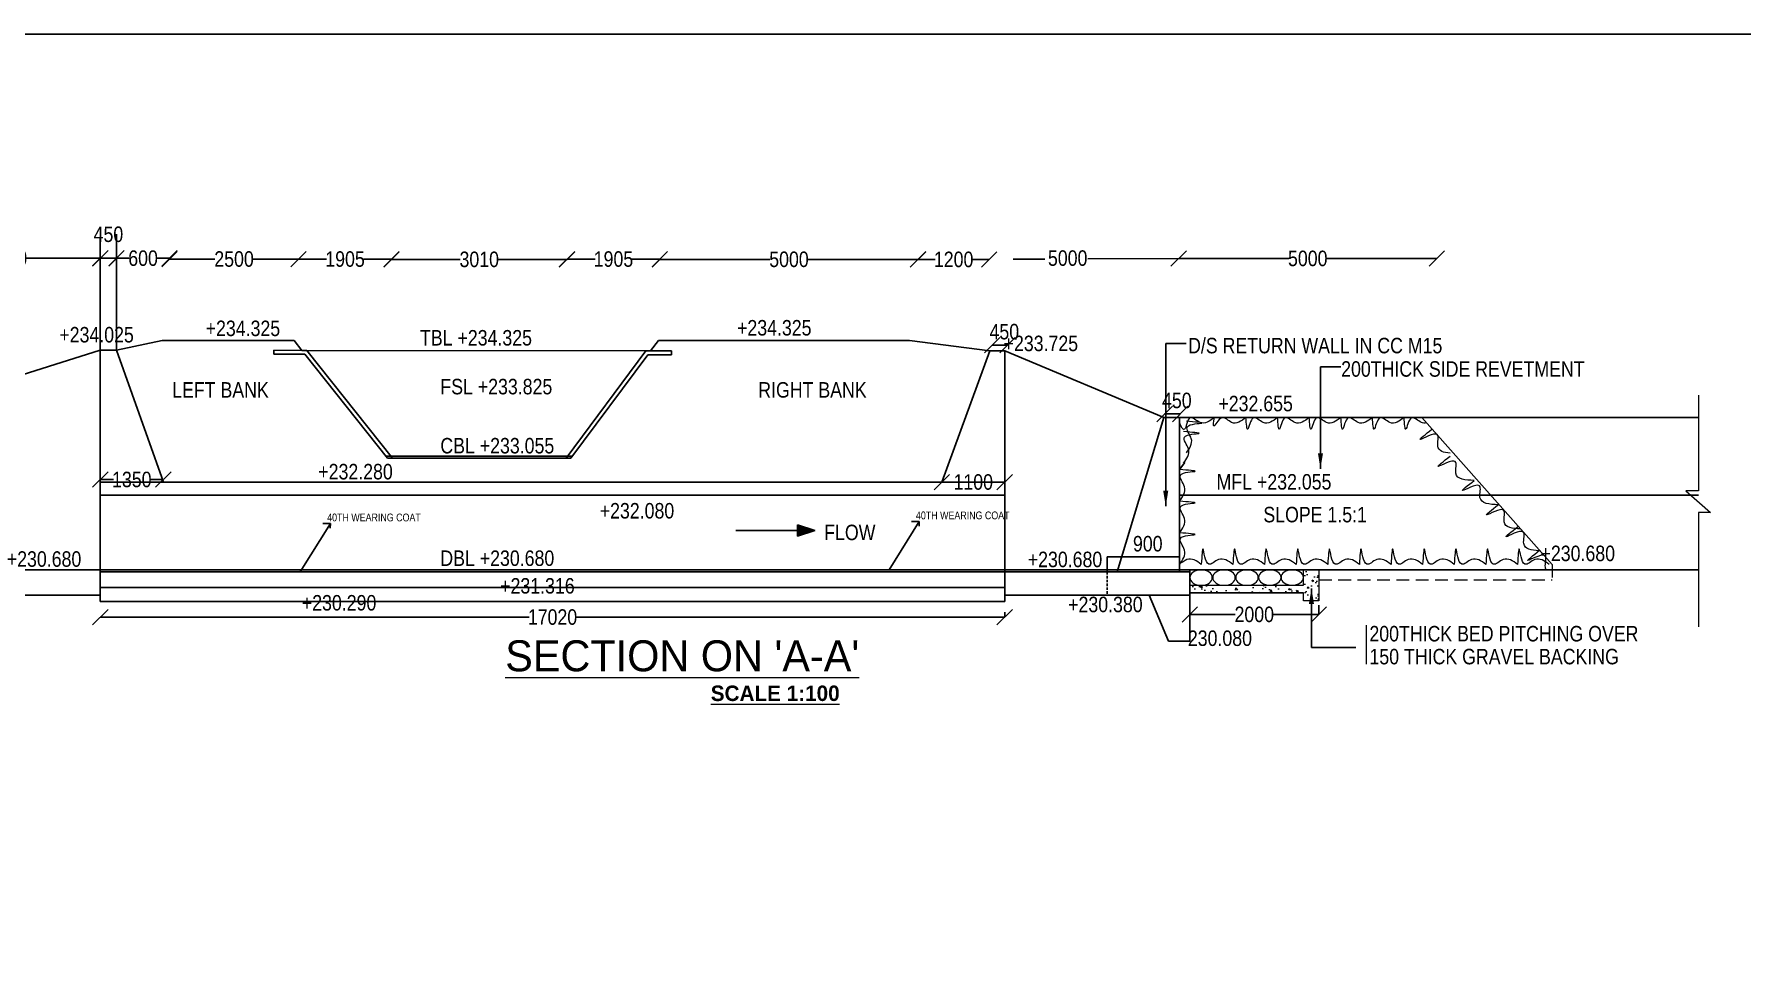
# Model space of a CAD drawing. Header units: inches. Extents: x -679659 to 80579, y 467767 to 1078123.
# Drawn here: x -227285 to -194202, y 507223 to 524941 of the extents above; entities that cross this region are included whole.
import ezdxf
from ezdxf.enums import TextEntityAlignment as Align

# ---------------------------------------------------------------- set-up
doc = ezdxf.new("R2010")
doc.units = ezdxf.units.IN
doc.header["$LTSCALE"] = 1000
doc.header["$MEASUREMENT"] = 0
doc.linetypes.add('DASHED', pattern=[0.75, 0.5, -0.25])
doc.linetypes.add('HIDDEN', pattern=[0.375, 0.25, -0.125])
doc.layers.add('STEEL', color=5, linetype='Continuous')
doc.layers.add('TEXT_GENERAL', color=4, linetype='Continuous')
doc.styles.add('ARIAL NARROW', font='ARIALN.TTF')
doc.styles.add('CITYBLUEPR', font='cityb___.ttf')
doc.dimstyles.new('STANDARD$0', dxfattribs={"dimscale": 88.888889, "dimtxt": 0.02, "dimasz": 0.02, "dimexe": 0.05, "dimexo": 0.1, "dimgap": 0.002, "dimtad": 2, "dimdec": 0, "dimzin": 1, "dimdsep": 46, "dimtxsty": 'Standard', "dimblk": 'OBLIQUE', "dimcen": 0.09, "dimadec": 0, "dimazin": 0, "dimtfac": 1, "dimtdec": 4, "dimtofl": 0, "dimtmove": 0, "dimatfit": 3, "dimfxl": 1, "dimtolj": 1, "dimtzin": 1, "dimarcsym": 0})
doc.dimstyles.new('STANDARD$7', dxfattribs={"dimtxt": 2, "dimasz": 2, "dimexe": 1.25, "dimexo": 0.625, "dimtad": 1, "dimdec": 0, "dimlfac": 0.5, "dimdsep": 46, "dimtxsty": 'Standard', "dimblk": 'OBLIQUE', "dimcen": 2.5, "dimadec": 0, "dimazin": 0, "dimtfac": 1, "dimtdec": 0, "dimtmove": 0, "dimatfit": 3, "dimfxl": 1, "dimtolj": 1, "dimtzin": 0, "dimarcsym": 0})

# ---------------------------------------------------------------- blocks, each defined once
blk = doc.blocks.new('_Oblique')
at = {"color": 0, "linetype": 'ByBlock', "lineweight": -2}
blk.add_line((-0.5, -0.5), (0.5, 0.5), dxfattribs=at)
blk = doc.blocks.new('*D66')
at = {"layer": 'Defpoints', "color": 0, "transparency": 16777216}
for p in [(-226003, 513648), (-208482, 513743), (-208482, 513648)]:
    blk.add_point(p, dxfattribs=at)
at = {"layer": 'STEEL', "color": 0, "lineweight": -2, "transparency": 16777216}
for p, q in [((-226003, 513649), (-226003, 513649)), ((-226003, 513648), (-217694, 513648)), ((-208482, 513648), (-216791, 513648)), ((-208482, 513743), (-208482, 513647))]:
    blk.add_line(p, q, dxfattribs=at)
at = {"layer": 'STEEL', "color": 0, "lineweight": -2, "transparency": 16777216, "xscale": 300, "yscale": 300, "zscale": 300, "rotation": 180}
blk.add_blockref('_Oblique', (-226003, 513648), dxfattribs=at)
at = {"layer": 'STEEL', "color": 0, "lineweight": -2, "transparency": 16777216, "xscale": 300, "yscale": 300, "zscale": 300}
blk.add_blockref('_Oblique', (-208482, 513648), dxfattribs=at)
at = {"layer": 'STEEL', "color": 0, "lineweight": 9, "transparency": 16777216, "insert": (-217243, 513648), "char_height": 300, "attachment_point": 5, "style": 'ARIAL NARROW'}
blk.add_mtext('\\A1;17020', dxfattribs=at)
blk = doc.blocks.new('*D40')
at = {"layer": 'Defpoints', "color": 0, "transparency": 16777216}
for p in [(-204898, 513830), (-202398, 513882), (-204898, 513700)]:
    blk.add_point(p, dxfattribs=at)
at = {"layer": 'STEEL', "color": 0, "lineweight": -2, "transparency": 16777216}
for p, q in [((-204898, 513829), (-204898, 513698)), ((-202398, 513881), (-202398, 513698)), ((-204898, 513700), (-204017, 513700)), ((-202398, 513700), (-203278, 513700))]:
    blk.add_line(p, q, dxfattribs=at)
at = {"layer": 'STEEL', "color": 0, "lineweight": -2, "transparency": 16777216, "xscale": 300, "yscale": 300, "zscale": 300, "rotation": 180}
blk.add_blockref('_Oblique', (-204898, 513700), dxfattribs=at)
at = {"layer": 'STEEL', "color": 0, "lineweight": -2, "transparency": 16777216, "xscale": 300, "yscale": 300, "zscale": 300}
blk.add_blockref('_Oblique', (-202398, 513700), dxfattribs=at)
at = {"layer": 'STEEL', "color": 0, "lineweight": 9, "transparency": 16777216, "insert": (-203648, 513700), "char_height": 300, "attachment_point": 5, "style": 'ARIAL NARROW'}
blk.add_mtext('\\A1;2000', dxfattribs=at)
blk = doc.blocks.new('*D41')
at = {"layer": 'Defpoints', "color": 0, "transparency": 16777216}
for p in [(-208727, 518918), (-208427, 518918), (-208427, 518918)]:
    blk.add_point(p, dxfattribs=at)
at = {"layer": 'STEEL', "color": 0, "lineweight": -2, "transparency": 16777216}
for p, q in [((-208727, 518918), (-208727, 518919)), ((-208727, 518918), (-208427, 518918)), ((-208427, 518918), (-208427, 518919))]:
    blk.add_line(p, q, dxfattribs=at)
at = {"layer": 'STEEL', "color": 0, "lineweight": -2, "transparency": 16777216, "xscale": 300, "yscale": 300, "zscale": 300, "rotation": 180}
blk.add_blockref('_Oblique', (-208727, 518918), dxfattribs=at)
at = {"layer": 'STEEL', "color": 0, "lineweight": -2, "transparency": 16777216, "xscale": 300, "yscale": 300, "zscale": 300}
blk.add_blockref('_Oblique', (-208427, 518918), dxfattribs=at)
at = {"layer": 'STEEL', "color": 0, "lineweight": 9, "transparency": 16777216, "insert": (-208490, 519177), "char_height": 300, "attachment_point": 5, "style": 'ARIAL NARROW'}
blk.add_mtext('\\A1;450', dxfattribs=at)
blk = doc.blocks.new('*D42')
at = {"layer": 'Defpoints', "color": 0, "transparency": 16777216}
for p in [(-209702, 516264), (-208482, 516282), (-208482, 516264)]:
    blk.add_point(p, dxfattribs=at)
at = {"layer": 'STEEL', "color": 0, "lineweight": -2, "transparency": 16777216}
for p, q in [((-209702, 516265), (-209702, 516265)), ((-209702, 516264), (-209448, 516264)), ((-208482, 516264), (-208736, 516264)), ((-208482, 516281), (-208482, 516263))]:
    blk.add_line(p, q, dxfattribs=at)
at = {"layer": 'STEEL', "color": 0, "lineweight": -2, "transparency": 16777216, "xscale": 300, "yscale": 300, "zscale": 300, "rotation": 180}
blk.add_blockref('_Oblique', (-209702, 516264), dxfattribs=at)
at = {"layer": 'STEEL', "color": 0, "lineweight": -2, "transparency": 16777216, "xscale": 300, "yscale": 300, "zscale": 300}
blk.add_blockref('_Oblique', (-208482, 516264), dxfattribs=at)
at = {"layer": 'STEEL', "color": 0, "lineweight": 9, "transparency": 16777216, "insert": (-209092, 516264), "char_height": 300, "attachment_point": 5, "style": 'ARIAL NARROW'}
blk.add_mtext('\\A1;1100', dxfattribs=at)
blk = doc.blocks.new('*D43')
at = {"layer": 'Defpoints', "color": 0, "transparency": 16777216}
for p in [(-226003, 516314), (-224783, 516313), (-224783, 516313)]:
    blk.add_point(p, dxfattribs=at)
at = {"layer": 'STEEL', "color": 0, "lineweight": -2, "transparency": 16777216}
for p, q in [((-226003, 516314), (-226003, 516312)), ((-226003, 516313), (-225749, 516313)), ((-224783, 516313), (-225037, 516313)), ((-224783, 516314), (-224783, 516314))]:
    blk.add_line(p, q, dxfattribs=at)
at = {"layer": 'STEEL', "color": 0, "lineweight": -2, "transparency": 16777216, "xscale": 300, "yscale": 300, "zscale": 300, "rotation": 180}
blk.add_blockref('_Oblique', (-226003, 516313), dxfattribs=at)
at = {"layer": 'STEEL', "color": 0, "lineweight": -2, "transparency": 16777216, "xscale": 300, "yscale": 300, "zscale": 300}
blk.add_blockref('_Oblique', (-224783, 516313), dxfattribs=at)
at = {"layer": 'STEEL', "color": 0, "lineweight": 9, "transparency": 16777216, "insert": (-225393, 516313), "char_height": 300, "attachment_point": 5, "style": 'ARIAL NARROW'}
blk.add_mtext('\\A1;1350', dxfattribs=at)
blk = doc.blocks.new('*D44')
at = {"layer": 'Defpoints', "color": 0, "transparency": 16777216}
for p in [(-220362, 520577), (-216962, 520577), (-216962, 520577)]:
    blk.add_point(p, dxfattribs=at)
at = {"layer": 'STEEL', "color": 0, "lineweight": -2, "transparency": 16777216}
for p, q in [((-220362, 520578), (-220362, 520578)), ((-220362, 520577), (-219030, 520577)), ((-216962, 520577), (-218294, 520577)), ((-216962, 520578), (-216962, 520578))]:
    blk.add_line(p, q, dxfattribs=at)
at = {"layer": 'STEEL', "color": 0, "lineweight": -2, "transparency": 16777216, "xscale": 300, "yscale": 300, "zscale": 300, "rotation": 180}
blk.add_blockref('_Oblique', (-220362, 520577), dxfattribs=at)
at = {"layer": 'STEEL', "color": 0, "lineweight": -2, "transparency": 16777216, "xscale": 300, "yscale": 300, "zscale": 300}
blk.add_blockref('_Oblique', (-216962, 520577), dxfattribs=at)
at = {"layer": 'STEEL', "color": 0, "lineweight": 9, "transparency": 16777216, "insert": (-218662, 520577), "char_height": 300, "attachment_point": 5, "style": 'ARIAL NARROW'}
blk.add_mtext('\\A1;3010', dxfattribs=at)
blk = doc.blocks.new('*D45')
at = {"layer": 'Defpoints', "color": 0, "transparency": 16777216}
for p in [(-216962, 520577), (-215162, 520583), (-215162, 520583)]:
    blk.add_point(p, dxfattribs=at)
at = {"layer": 'STEEL', "color": 0, "lineweight": -2, "transparency": 16777216}
for p, q in [((-216962, 520578), (-216962, 520584)), ((-216962, 520583), (-216419, 520583)), ((-215162, 520583), (-215705, 520583)), ((-215162, 520584), (-215162, 520584))]:
    blk.add_line(p, q, dxfattribs=at)
at = {"layer": 'STEEL', "color": 0, "lineweight": -2, "transparency": 16777216, "xscale": 300, "yscale": 300, "zscale": 300, "rotation": 180}
blk.add_blockref('_Oblique', (-216962, 520583), dxfattribs=at)
at = {"layer": 'STEEL', "color": 0, "lineweight": -2, "transparency": 16777216, "xscale": 300, "yscale": 300, "zscale": 300}
blk.add_blockref('_Oblique', (-215162, 520583), dxfattribs=at)
at = {"layer": 'STEEL', "color": 0, "lineweight": 9, "transparency": 16777216, "insert": (-216062, 520583), "char_height": 300, "attachment_point": 5, "style": 'ARIAL NARROW'}
blk.add_mtext('\\A1;1905', dxfattribs=at)
blk = doc.blocks.new('*D46')
at = {"layer": 'Defpoints', "color": 0, "transparency": 16777216}
for p in [(-224662, 520584), (-222162, 520584), (-222162, 520584)]:
    blk.add_point(p, dxfattribs=at)
at = {"layer": 'STEEL', "color": 0, "lineweight": -2, "transparency": 16777216}
for p, q in [((-224662, 520585), (-224662, 520585)), ((-224662, 520584), (-223782, 520584)), ((-222162, 520584), (-223042, 520584)), ((-222162, 520584), (-222162, 520583))]:
    blk.add_line(p, q, dxfattribs=at)
at = {"layer": 'STEEL', "color": 0, "lineweight": -2, "transparency": 16777216, "xscale": 300, "yscale": 300, "zscale": 300, "rotation": 180}
blk.add_blockref('_Oblique', (-224662, 520584), dxfattribs=at)
at = {"layer": 'STEEL', "color": 0, "lineweight": -2, "transparency": 16777216, "xscale": 300, "yscale": 300, "zscale": 300}
blk.add_blockref('_Oblique', (-222162, 520584), dxfattribs=at)
at = {"layer": 'STEEL', "color": 0, "lineweight": 9, "transparency": 16777216, "insert": (-223412, 520584), "char_height": 300, "attachment_point": 5, "style": 'ARIAL NARROW'}
blk.add_mtext('\\A1;2500', dxfattribs=at)
blk = doc.blocks.new('*D47')
at = {"layer": 'Defpoints', "color": 0, "transparency": 16777216}
for p in [(-225689, 520600), (-224662, 520600), (-224662, 520585)]:
    blk.add_point(p, dxfattribs=at)
at = {"layer": 'STEEL', "color": 0, "lineweight": -2, "transparency": 16777216}
for p, q in [((-225689, 520600), (-225689, 520601)), ((-225689, 520600), (-225448, 520600)), ((-224662, 520600), (-224903, 520600)), ((-224662, 520586), (-224662, 520601))]:
    blk.add_line(p, q, dxfattribs=at)
at = {"layer": 'STEEL', "color": 0, "lineweight": -2, "transparency": 16777216, "xscale": 300, "yscale": 300, "zscale": 300, "rotation": 180}
blk.add_blockref('_Oblique', (-225689, 520600), dxfattribs=at)
at = {"layer": 'STEEL', "color": 0, "lineweight": -2, "transparency": 16777216, "xscale": 300, "yscale": 300, "zscale": 300}
blk.add_blockref('_Oblique', (-224662, 520600), dxfattribs=at)
at = {"layer": 'STEEL', "color": 0, "lineweight": 9, "transparency": 16777216, "insert": (-225175, 520600), "char_height": 300, "attachment_point": 5, "style": 'ARIAL NARROW'}
blk.add_mtext('\\A1;600', dxfattribs=at)
blk = doc.blocks.new('*D48')
at = {"layer": 'Defpoints', "color": 0, "transparency": 16777216}
for p in [(-215162, 520578), (-210162, 520578), (-210162, 520578)]:
    blk.add_point(p, dxfattribs=at)
at = {"layer": 'STEEL', "color": 0, "lineweight": -2, "transparency": 16777216}
for p, q in [((-215162, 520579), (-215162, 520580)), ((-215162, 520578), (-213030, 520578)), ((-210162, 520578), (-212294, 520578)), ((-210162, 520579), (-210162, 520580))]:
    blk.add_line(p, q, dxfattribs=at)
at = {"layer": 'STEEL', "color": 0, "lineweight": -2, "transparency": 16777216, "xscale": 300, "yscale": 300, "zscale": 300, "rotation": 180}
blk.add_blockref('_Oblique', (-215162, 520578), dxfattribs=at)
at = {"layer": 'STEEL', "color": 0, "lineweight": -2, "transparency": 16777216, "xscale": 300, "yscale": 300, "zscale": 300}
blk.add_blockref('_Oblique', (-210162, 520578), dxfattribs=at)
at = {"layer": 'STEEL', "color": 0, "lineweight": 9, "transparency": 16777216, "insert": (-212662, 520578), "char_height": 300, "attachment_point": 5, "style": 'ARIAL NARROW'}
blk.add_mtext('\\A1;5000', dxfattribs=at)
blk = doc.blocks.new('*D49')
at = {"layer": 'Defpoints', "color": 0, "transparency": 16777216}
for p in [(-210162, 520577), (-208782, 520576), (-208782, 520576)]:
    blk.add_point(p, dxfattribs=at)
at = {"layer": 'STEEL', "color": 0, "lineweight": -2, "transparency": 16777216}
for p, q in [((-210162, 520576), (-210162, 520575)), ((-210162, 520576), (-209828, 520576)), ((-208782, 520576), (-209116, 520576)), ((-208782, 520577), (-208782, 520578))]:
    blk.add_line(p, q, dxfattribs=at)
at = {"layer": 'STEEL', "color": 0, "lineweight": -2, "transparency": 16777216, "xscale": 300, "yscale": 300, "zscale": 300, "rotation": 180}
blk.add_blockref('_Oblique', (-210162, 520576), dxfattribs=at)
at = {"layer": 'STEEL', "color": 0, "lineweight": -2, "transparency": 16777216, "xscale": 300, "yscale": 300, "zscale": 300}
blk.add_blockref('_Oblique', (-208782, 520576), dxfattribs=at)
at = {"layer": 'STEEL', "color": 0, "lineweight": 9, "transparency": 16777216, "insert": (-209472, 520576), "char_height": 300, "attachment_point": 5, "style": 'ARIAL NARROW'}
blk.add_mtext('\\A1;1200', dxfattribs=at)
blk = doc.blocks.new('*D50')
at = {"layer": 'Defpoints', "color": 0, "transparency": 16777216}
for p in [(-205112, 520601), (-200112, 520595), (-200112, 520595)]:
    blk.add_point(p, dxfattribs=at)
at = {"layer": 'STEEL', "color": 0, "lineweight": -2, "transparency": 16777216}
for p, q in [((-205112, 520601), (-205112, 520593)), ((-205112, 520595), (-202980, 520595)), ((-200112, 520595), (-202244, 520595)), ((-200112, 520595), (-200112, 520596))]:
    blk.add_line(p, q, dxfattribs=at)
at = {"layer": 'STEEL', "color": 0, "lineweight": -2, "transparency": 16777216, "xscale": 300, "yscale": 300, "zscale": 300, "rotation": 180}
blk.add_blockref('_Oblique', (-205112, 520595), dxfattribs=at)
at = {"layer": 'STEEL', "color": 0, "lineweight": -2, "transparency": 16777216, "xscale": 300, "yscale": 300, "zscale": 300}
blk.add_blockref('_Oblique', (-200112, 520595), dxfattribs=at)
at = {"layer": 'STEEL', "color": 0, "lineweight": 9, "transparency": 16777216, "insert": (-202612, 520595), "char_height": 300, "attachment_point": 5, "style": 'ARIAL NARROW'}
blk.add_mtext('\\A1;5000', dxfattribs=at)
blk = doc.blocks.new('*D51')
at = {"layer": 'Defpoints', "color": 0, "transparency": 16777216}
for p in [(-229603, 520600), (-226003, 520600), (-226003, 520600)]:
    blk.add_point(p, dxfattribs=at)
at = {"layer": 'STEEL', "color": 0, "lineweight": -2, "transparency": 16777216}
for p, q in [((-229603, 520600), (-229603, 520601)), ((-229603, 520600), (-228175, 520600)), ((-226003, 520600), (-227431, 520600)), ((-226003, 520600), (-226003, 520601))]:
    blk.add_line(p, q, dxfattribs=at)
at = {"layer": 'STEEL', "color": 0, "lineweight": -2, "transparency": 16777216, "xscale": 300, "yscale": 300, "zscale": 300, "rotation": 180}
blk.add_blockref('_Oblique', (-229603, 520600), dxfattribs=at)
at = {"layer": 'STEEL', "color": 0, "lineweight": -2, "transparency": 16777216, "xscale": 300, "yscale": 300, "zscale": 300}
blk.add_blockref('_Oblique', (-226003, 520600), dxfattribs=at)
at = {"layer": 'STEEL', "color": 0, "lineweight": 9, "transparency": 16777216, "insert": (-227803, 520600), "char_height": 300, "attachment_point": 5, "style": 'ARIAL NARROW'}
blk.add_mtext('\\A1;4000', dxfattribs=at)
blk = doc.blocks.new('*D38')
at = {"layer": 'Defpoints', "color": 0, "transparency": 16777216}
for p in [(-222162, 520583), (-222162, 520583), (-220362, 520577)]:
    blk.add_point(p, dxfattribs=at)
at = {"layer": 'STEEL', "color": 0, "lineweight": -2, "transparency": 16777216}
for p, q in [((-222162, 520584), (-222162, 520584)), ((-222162, 520583), (-221619, 520583)), ((-220362, 520583), (-220905, 520583)), ((-220362, 520578), (-220362, 520584))]:
    blk.add_line(p, q, dxfattribs=at)
at = {"layer": 'STEEL', "color": 0, "lineweight": -2, "transparency": 16777216, "xscale": 300, "yscale": 300, "zscale": 300, "rotation": 180}
blk.add_blockref('_Oblique', (-222162, 520583), dxfattribs=at)
at = {"layer": 'STEEL', "color": 0, "lineweight": -2, "transparency": 16777216, "xscale": 300, "yscale": 300, "zscale": 300}
blk.add_blockref('_Oblique', (-220362, 520583), dxfattribs=at)
at = {"layer": 'STEEL', "color": 0, "lineweight": 9, "transparency": 16777216, "insert": (-221262, 520583), "char_height": 300, "attachment_point": 5, "style": 'ARIAL NARROW'}
blk.add_mtext('\\A1;1905', dxfattribs=at)
blk = doc.blocks.new('*D29')
at = {"layer": 'Defpoints', "color": 0, "transparency": 16777216}
for p in [(-205385, 517584), (-205085, 517584), (-205085, 517584)]:
    blk.add_point(p, dxfattribs=at)
at = {"layer": 'STEEL', "color": 0, "lineweight": -2, "transparency": 16777216}
for p, q in [((-205385, 517585), (-205385, 517586)), ((-205385, 517584), (-205085, 517584)), ((-205085, 517585), (-205085, 517586))]:
    blk.add_line(p, q, dxfattribs=at)
at = {"layer": 'STEEL', "color": 0, "lineweight": -2, "transparency": 16777216, "xscale": 300, "yscale": 300, "zscale": 300, "rotation": 180}
blk.add_blockref('_Oblique', (-205385, 517584), dxfattribs=at)
at = {"layer": 'STEEL', "color": 0, "lineweight": -2, "transparency": 16777216, "xscale": 300, "yscale": 300, "zscale": 300}
blk.add_blockref('_Oblique', (-205085, 517584), dxfattribs=at)
at = {"layer": 'STEEL', "color": 0, "lineweight": 9, "transparency": 16777216, "insert": (-205148, 517844), "char_height": 300, "attachment_point": 5, "style": 'ARIAL NARROW'}
blk.add_mtext('\\A1;450', dxfattribs=at)
blk = doc.blocks.new('*D30')
at = {"layer": 'Defpoints', "color": 0, "transparency": 16777216}
for p in [(-226003, 520601), (-225689, 520601), (-225689, 520600)]:
    blk.add_point(p, dxfattribs=at)
at = {"layer": 'STEEL', "color": 0, "lineweight": -2, "transparency": 16777216}
for p, q in [((-226003, 520602), (-226003, 520602)), ((-226003, 520601), (-225689, 520601)), ((-225689, 520600), (-225689, 520602))]:
    blk.add_line(p, q, dxfattribs=at)
at = {"layer": 'STEEL', "color": 0, "lineweight": -2, "transparency": 16777216, "xscale": 300, "yscale": 300, "zscale": 300, "rotation": 180}
blk.add_blockref('_Oblique', (-226003, 520601), dxfattribs=at)
at = {"layer": 'STEEL', "color": 0, "lineweight": -2, "transparency": 16777216, "xscale": 300, "yscale": 300, "zscale": 300}
blk.add_blockref('_Oblique', (-225689, 520601), dxfattribs=at)
at = {"layer": 'STEEL', "color": 0, "lineweight": 9, "transparency": 16777216, "insert": (-225846, 521063), "char_height": 300, "attachment_point": 5, "style": 'ARIAL NARROW'}
blk.add_mtext('\\A1;450', dxfattribs=at)

msp = doc.modelspace()

# ---------------------------------------------------------------- hatches: boundary and pattern name
at = {"layer": 'STEEL'}
msp.add_hatch(color=0, dxfattribs=at).paths.add_polyline_path([(-212496, 515437.5), (-212164, 515328), (-212496, 515217.5)])
at = {"layer": 'STEEL', "lineweight": 9}
h = msp.add_hatch(dxfattribs=at)
h.set_pattern_fill('AR-CONC', color=0, scale=50, style=0)
h.set_pattern_definition([(130, (-819167.3, 599394.28), (-358.63009, -31.37607), [37.5, -412.5]), (185, (-819167.3, 599394.3), (69.37567, 376.09607), [30, -330]), (79.5486, (-819197.2, 599391.67), (-289.2547, 344.71977), [31.8701, -350.57106]), (133.8158, (-819167.3, 599494.3), (-533.62052, -82.7595), [56.25, -618.75]), (83.3644, (-819211.8, 599487.4), (-467.33135, 487.05894), [47.80514, -525.8565]), (188.8158, (-819167.3, 599494.3), (-467.33097, 487.0593), [45, -495]), (159, (-819217.3, 599469.28), (-298.45353, -201.30945), [37.5, -412.5]), (214, (-819217.3, 599469.3), (-121.65767, 362.57502), [30, -330]), (108.5486, (-819242.18, 599452.5), (-420.11131, 161.26525), [31.8701, -350.57106]), (142.5, (-819167.31, 599394.28), (-6.079928, 166.446927), [0, -326, 0, -335, 0, -331.25]), (172.5, (-819167.31, 599394.28), (-131.53477, 197.205856), [0, -191, 0, -318.5, 0, -126.25]), (212.5, (-819055.81, 599394.28), (-266.911218, -11.277436), [0, -125, 0, -390, 0, -517.5]), (222.5, (-819005.8, 599394.28), (-291.593085, 50.05249), [0, -162.5, 0, -259, 0, -367.5])])
h.paths.add_polyline_path([(-202695, 514566.5), (-202395, 514566.5), (-202395, 513966.5), (-202695, 513966.5), (-202695, 514116.5), (-204895, 514116.5), (-204895, 514266.5), (-202695, 514266.5)])

# ---------------------------------------------------------------- linework, layer by layer
at = {"color": 0, "linetype": 'ByBlock', "lineweight": 9}
msp.add_line((-205095, 516559), (-205095, 514594), dxfattribs=at)
at = {"color": 0, "lineweight": 9}
for p, q in [((-195038.9, 516096.6), (-195287.6, 516096.6)), ((-195287.6, 516096.6), (-194807.6, 515676.6)), ((-194807.6, 515676.6), (-195038.9, 515676.6))]:
    msp.add_line(p, q, dxfattribs=at)
for points, knots in [([(-204421.4, 517514.2), (-204511.5, 517447), (-204666.8, 517331.1), (-204929.2, 517629.3), (-204982.3, 517181.5), (-205059.1, 517329.2), (-205095, 517417)], [0, 0, 0, 0, 293.152296, 505.4960423, 753.5818413, 949.3807956, 949.3807956, 949.3807956, 949.3807956]), ([(-200313.7, 517411.2), (-200345.4, 517404), (-200445.6, 517407.5), (-200635.5, 517633.6), (-200719.7, 517139.2), (-200737.2, 517392.3), (-200745.6, 517514.2)], [193.0867952, 193.0867952, 193.0867952, 193.0867952, 293.152296, 505.4960423, 753.5818413, 983.781518, 983.781518, 983.781518, 983.781518]), ([(-199854.5, 516825.2), (-199976.3, 516835.5), (-200155.6, 516883.2), (-200003.6, 517326.2), (-200604.3, 516973.1), (-200332.4, 517188.5), (-200205.1, 517289.3)], [90.5592758, 90.5592758, 90.5592758, 90.5592758, 382.1225214, 606.5556373, 947.2807871, 1246.8666075, 1246.8666075, 1246.8666075, 1246.8666075]), ([(-198490.7, 515357.1), (-198644.9, 515364), (-198881.3, 515388.2), (-198718.5, 515862.9), (-199319.2, 515509.8), (-199047.3, 515725.2), (-198920, 515826)], [29.3728702, 29.3728702, 29.3728702, 29.3728702, 382.1225214, 606.5556373, 947.2807871, 1246.8666075, 1246.8666075, 1246.8666075, 1246.8666075]), ([(-198130.7, 514935.5), (-198277.4, 514942.9), (-198499.1, 514973.5), (-198338.9, 515440.4), (-198939.6, 515087.2), (-198667.7, 515302.7), (-198540.5, 515403.5)], [44.371704, 44.371704, 44.371704, 44.371704, 382.1225214, 606.5556373, 947.2807871, 1246.8666075, 1246.8666075, 1246.8666075, 1246.8666075]), ([(-204674.5, 514669), (-204764.9, 514735.2), (-204901.6, 514835.3), (-205052, 514699.3), (-205095, 514680)], [0, 0, 0, 0, 293.152296, 443.2351959, 443.2351959, 443.2351959, 443.2351959]), ([(-197996.9, 514577.8), (-198002, 514588.5), (-198026.2, 514667.7), (-197918.9, 514980.5), (-198519.6, 514627.4), (-198247.6, 514842.9), (-198120.4, 514943.7)], [342.3117145, 342.3117145, 342.3117145, 342.3117145, 382.1225214, 606.5556373, 947.2807871, 1246.8666075, 1246.8666075, 1246.8666075, 1246.8666075])]:
    msp.add_open_spline(points, degree=3, knots=knots, dxfattribs=at)
for points in [[(-204962.8, 516828.7), (-204867.5, 517105.9), (-204944.5, 517333.9), (-204665.2, 517406.6), (-204962.8, 517441.3)], [(-203808.7, 517514.2), (-204086, 517418.8), (-204277.9, 517509.6), (-204433.3, 517347.7), (-204421.4, 517514.2)], [(-203196.1, 517514.2), (-203473.3, 517418.8), (-203665.3, 517509.6), (-203774.1, 517286.6), (-203808.7, 517514.2)], [(-202583.5, 517514.2), (-202860.7, 517418.8), (-203052.7, 517509.6), (-203161.4, 517286.6), (-203196.1, 517514.2)], [(-201970.9, 517514.2), (-202248.1, 517418.8), (-202440.1, 517509.6), (-202548.8, 517286.6), (-202583.5, 517514.2)], [(-201358.2, 517514.2), (-201635.5, 517418.8), (-201827.4, 517509.6), (-201936.2, 517286.6), (-201970.9, 517514.2)], [(-200745.6, 517514.2), (-201022.8, 517418.8), (-201214.8, 517509.6), (-201323.5, 517286.6), (-201358.2, 517514.2)], [(-205018.7, 516628.8), (-204923.4, 516906.1), (-205000.4, 517134.1), (-204721.1, 517206.8), (-205018.7, 517241.5)], [(-199388, 516296.6), (-199743.3, 516437.2), (-199752.9, 516661.4), (-200080.9, 516569.2), (-199856, 516767.2)], [(-205095, 515894.3), (-204999.7, 516171.5), (-205076.7, 516399.5), (-204797.4, 516472.2), (-205095, 516506.9)], [(-198920, 515826), (-199275.3, 515966.6), (-199284.9, 516190.9), (-199612.8, 516098.6), (-199388, 516296.6)], [(-205095, 515281.6), (-204999.7, 515558.9), (-205076.7, 515786.9), (-204797.4, 515859.6), (-205095, 515894.3)], [(-205095, 514669), (-204999.7, 514946.2), (-205076.7, 515174.2), (-204797.4, 515246.9), (-205095, 515281.6)], [(-204061.9, 514669), (-204339.1, 514764.3), (-204531.1, 514673.6), (-204639.8, 514966.6), (-204674.5, 514669)], [(-203449.3, 514669), (-203726.5, 514764.3), (-203918.5, 514673.6), (-204027.2, 514966.6), (-204061.9, 514669)], [(-202836.6, 514669), (-203113.9, 514764.3), (-203305.8, 514673.6), (-203414.6, 514966.6), (-203449.3, 514669)], [(-202224, 514669), (-202501.2, 514764.3), (-202693.2, 514673.6), (-202801.9, 514966.6), (-202836.6, 514669)], [(-201611.4, 514669), (-201888.6, 514764.3), (-202080.6, 514673.6), (-202189.3, 514966.6), (-202224, 514669)], [(-200998.8, 514669), (-201276, 514764.3), (-201468, 514673.6), (-201576.7, 514966.6), (-201611.4, 514669)], [(-200386.1, 514669), (-200663.4, 514764.3), (-200855.3, 514673.6), (-200964.1, 514966.6), (-200998.8, 514669)], [(-199773.5, 514669), (-200050.7, 514764.3), (-200242.7, 514673.6), (-200351.4, 514966.6), (-200386.1, 514669)], [(-199160.9, 514669), (-199438.1, 514764.3), (-199630.1, 514673.6), (-199738.8, 514966.6), (-199773.5, 514669)], [(-198548.3, 514669), (-198825.5, 514764.3), (-199017.5, 514673.6), (-199126.2, 514966.6), (-199160.9, 514669)], [(-197935.6, 514669), (-198212.9, 514764.3), (-198404.8, 514673.6), (-198513.6, 514966.6), (-198548.3, 514669)]]:
    msp.add_spline(points, degree=3, dxfattribs=at)
for points in [[(-200133, 517514.2), (-200133.2, 517514), (-200133.5, 517513.8), (-200133.7, 517513.6)], [(-199982.7, 517513.6), (-199979, 517516.5), (-199975.2, 517519.5), (-199971.4, 517522.5)]]:
    msp.add_open_spline(points, degree=3, dxfattribs=at)
at = {"layer": 'STEEL', "color": 0}
for p, q in [((-225688.9, 518821.8), (-225688.9, 521065)), ((-226003, 518822.3), (-226003, 520994)), ((-208317.4, 520579.9), (-207703.5, 520582.7)), ((-206874.5, 520586.5), (-205095, 520594.7)), ((-229257.4, 517796.5), (-226003, 518822.3)), ((-226003, 518822.3), (-226003, 514074)), ((-226003, 518822.3), (-225688.9, 518821.8)), ((-225688.9, 518821.8), (-224804.4, 519005.5)), ((-224781.8, 516264), (-225688.9, 518821.8)), ((-224204, 519005.5), (-224804.4, 519005.5)), ((-224204, 519005.5), (-222248.7, 519005.5)), ((-222643.4, 518816.7), (-222643.6, 518741.7)), ((-222038.7, 518740.7), (-222643.6, 518741.7)), ((-222098.2, 518815.8), (-222643.4, 518816.7)), ((-222098.2, 518815.8), (-222248.7, 519005.5)), ((-222098.2, 518815.8), (-222002.4, 518815.7)), ((-220439.7, 516724.8), (-222038.7, 518740.7)), ((-220344, 516724.8), (-222002.4, 518815.7)), ((-222002.4, 518815.7), (-215341.6, 518804.7)), ((-216978.9, 516724.8), (-215434.9, 518804.8)), ((-215434.9, 518804.8), (-214936.5, 518804)), ((-215341.6, 518804.7), (-215192.5, 519005.5)), ((-215192.5, 519005.5), (-214704, 519005.5)), ((-214936.5, 518804), (-214936.6, 518729)), ((-214704, 519005.5), (-210326.4, 519005.5)), ((-208769.9, 518804), (-210326.4, 519005.5)), ((-209702, 516264), (-208769.9, 518804)), ((-208483, 518804), (-208769.9, 518804)), ((-208480.4, 514564), (-208483, 518804)), ((-208483, 518804), (-205401.9, 517514.2)), ((-216885.5, 516724.8), (-215397.2, 518729.8)), ((-215397.2, 518729.8), (-215397.2, 518729.8)), ((-215397.2, 518729.8), (-215397.2, 518729.8)), ((-215397.2, 518729.8), (-215397.2, 518729.8)), ((-215397.2, 518729.8), (-215397.2, 518729.8)), ((-215397.2, 518729.8), (-214936.6, 518729)), ((-206307.1, 514524), (-205401.9, 517514.2)), ((-205401.9, 517514.2), (-195038.9, 517514.2)), ((-205133, 517514.2), (-199809.3, 517513.6)), ((-205133, 517514.2), (-199809.3, 517513.6)), ((-205095, 517514.2), (-205095, 514564)), ((-197880, 514669), (-200404.7, 517513.7)), ((-208482, 517184), (-208482, 514074)), ((-220471.5, 516764.8), (-216855.8, 516764.8)), ((-220439.7, 516724.8), (-216885.5, 516724.8)), ((-205095, 516506.9), (-204991.8, 516645.2)), ((-205095, 516559), (-205095, 514524)), ((-205095, 516558.4), (-205088.7, 516558.4)), ((-226003, 516264), (-208482, 516264)), ((-226003, 516264), (-208482, 516264)), ((-226003, 516014), (-208482, 516014)), ((-208482, 516014), (-208481.3, 516014)), ((-205095, 516014), (-195038.9, 516014)), ((-222128.4, 514524), (-221543.4, 515460)), ((-221543.4, 515460), (-221692.9, 515460)), ((-221692.9, 515460), (-221543.4, 515460)), ((-221543.4, 515460), (-221547.4, 515371.5)), ((-212496, 515257.5), (-212496, 515437.5)), ((-212496, 515437.5), (-212164, 515328)), ((-210722.4, 514564), (-210137.4, 515500)), ((-210137.4, 515500), (-210286.9, 515500)), ((-210286.9, 515500), (-210137.4, 515500)), ((-210137.4, 515500), (-210141.4, 515411.5)), ((-213689, 515328), (-212164, 515328)), ((-212496, 515328), (-212496, 515257.5)), ((-212496, 515217.5), (-212164, 515328)), ((-212496, 515217.5), (-212496, 515257.5)), ((-206495, 514524), (-206495, 514816.5)), ((-206495, 514816.5), (-205095, 514816.5)), ((-226003, 514564), (-229800.5, 514564)), ((-226003, 514564), (-208482, 514564)), ((-226003, 514524), (-208482, 514524)), ((-208482, 514564), (-204895, 514564)), ((-208482, 514524), (-204895, 514524)), ((-204895, 514564), (-195038.9, 514564)), ((-204895, 514074), (-204895, 514564)), ((-226003, 514225.5), (-208482, 514225.5)), ((-226003, 514074), (-229398, 514074)), ((-226003, 514074), (-226003, 513950.3)), ((-226003, 513950.3), (-208482, 513950.3)), ((-208482, 514074), (-204895, 514074)), ((-208482, 513950.3), (-208482, 514074)), ((-205309.6, 513185.5), (-205686.8, 514074)), ((-205360, 514074), (-204895, 514074)), ((-204895, 514074), (-204895, 513185.5)), ((-204895, 513185.5), (-205309.6, 513185.5))]:
    msp.add_line(p, q, dxfattribs=at)
at = {"layer": 'STEEL', "color": 0, "lineweight": 9}
for p, q in [((-195038.9, 517951.1), (-195038.9, 516096.6)), ((-195038.9, 515676.6), (-195038.9, 513460.7)), ((-204895, 514116.5), (-202695, 514116.5)), ((-204695, 514266.5), (-202695, 514266.5)), ((-201480.7, 513490.4), (-201480.7, 512735.1))]:
    msp.add_line(p, q, dxfattribs=at)
at = {"layer": 'STEEL', "color": 0, "linetype": 'DASHED', "ltscale": 0.1}
msp.add_line((-206495, 514524), (-206495, 514074), dxfattribs=at)
at = {"layer": 'STEEL', "color": 0, "linetype": 'HIDDEN', "lineweight": 9}
for p in [(-197880, 514669), (-202395, 514369)]:
    msp.add_line(p, (-197880, 514369), dxfattribs=at)
at = {"layer": 'STEEL', "color": 0}
msp.add_lwpolyline([(-250540.5, 524941.2), (-166014.8, 524941.2), (-166014.8, 467766.8), (-250540.5, 467766.8)], close=True, dxfattribs=at)
msp.add_lwpolyline([(-212496, 515437.5), (-212164, 515328), (-212496, 515217.5), (-212496, 515437.5)], dxfattribs=at)
at = {"layer": 'STEEL', "color": 0, "lineweight": 9}
msp.add_lwpolyline([(-202695, 514566.5), (-202395, 514566.5), (-202395, 513966.5), (-202695, 513966.5), (-202695, 514116.5), (-204895, 514116.5), (-204895, 514266.5), (-202695, 514266.5)], close=True, dxfattribs=at)
at = {"layer": 'STEEL', "color": 0, "lineweight": 9, "extrusion": (0, 0, -1)}
for centre in [(-204678.7, 514414.5), (-204233.7, 514414.5), (-203788.7, 514414.5), (-203348.1, 514416.5), (-202911.8, 514416.5)]:
    msp.add_ellipse(centre, major_axis=(218.3, 0), ratio=0.6872265, dxfattribs=at)

# ---------------------------------------------------------------- texts
at = {"layer": 'STEEL', "color": 0, "lineweight": 9, "style": 'ARIAL NARROW'}
for s, height, p in [('5000', 300, (-207644.8, 520453.2)), ('+234.325', 300, (-223961.9, 519092.4)), ('+234.325', 300, (-213667.9, 519103.5)), ('+234.025', 300, (-226796.9, 518969)), ('TBL +234.325', 300, (-219809.5, 518909.6)), ('+233.725', 300, (-208503.9, 518800.5)), ('LEFT BANK', 300, (-224610.4, 517900.2)), ('FSL +233.825', 300, (-219415.6, 517964.2)), ('RIGHT BANK', 300, (-213256.9, 517900.2)), ('+232.655', 300, (-204342.9, 517635.7)), ('CBL +233.055', 300, (-219415.6, 516819.2)), ('+232.280', 300, (-221780.1, 516316.5)), (' MFL +232.055', 300, (-204474, 516119.5)), ('+232.080', 300, (-216327.9, 515558.8)), ('SLOPE 1.5:1', 300, (-203471.5, 515484.7)), ('40TH WEARING COAT', 150, (-221608.2, 515504.1)), ('FLOW', 300, (-211979.4, 515139.3)), ('40TH WEARING COAT', 150, (-210202.1, 515544.1)), ('900', 300, (-205997.9, 514920.6)), ('+230.680', 300, (-227814.4, 514623.8)), ('DBL +230.680', 300, (-219415.6, 514640.2)), ('+230.680', 300, (-208035.9, 514616)), ('+230.680', 300, (-198102, 514733)), ('+231.316', 300, (-218256.7, 514104.6)), ('+230.290', 300, (-222098.9, 513776.3)), ('+230.380', 300, (-207253.4, 513744.1)), ('230.080', 300, (-204934.4, 513090))]:
    msp.add_text(s, height=height, dxfattribs=at).set_placement(p)
for s, p in [('200THICK BED PITCHING OVER', (-196205.3, 513087.8)), ('150 THICK GRAVEL BACKING', (-196584.9, 512643.9))]:
    msp.add_text(s, height=300, dxfattribs=at).set_placement(p, align=Align.BOTTOM_RIGHT)
at = {"layer": 'STEEL', "color": 0, "lineweight": 9, "style": 'CITYBLUEPR'}
msp.add_text('%%USCALE 1:100', height=300, rotation=360, dxfattribs=at).set_placement((-212928.7, 512173.6), align=Align.MIDDLE)
at = {"layer": 'STEEL', "color": 0, "lineweight": 9, "insert": (-214729.4, 513199.3), "char_height": 600, "width": 27599.1, "attachment_point": 2}
msp.add_mtext("{\\fCityBlueprint|b0|i0|c2|p2;\\LSECTION ON 'A-A'}", dxfattribs=at)
at = {"layer": 'TEXT_GENERAL', "color": 0, "lineweight": 9, "style": 'ARIAL NARROW'}
for s, p in [('D/S RETURN WALL IN CC M15', (-200004.4, 518668.6)), ('200THICK SIDE REVETMENT ', (-197153.3, 518215.5))]:
    msp.add_text(s, height=300, dxfattribs=at).set_placement(p, align=Align.BOTTOM_RIGHT)

# ---------------------------------------------------------------- dimensions: what is measured, and where the dimension line sits
at = {"layer": 'STEEL', "color": 0, "lineweight": 9}
for base, p1, p2, text, override, picture, middle in [((-225688.9, 520601), (-226003, 520601), (-225688.9, 520599.7), '450', {"dimscale": 1, "dimtxt": 300, "dimasz": 300, "dimexe": 1.25, "dimexo": 0.625, "dimgap": 0.625, "dimtad": 0, "dimzin": 8, "dimtxsty": 'ARIAL NARROW', "dimcen": 2.5, "dimtdec": 0, "dimtofl": 1, "dimtmove": 2, "dimtzin": 0}, '*D30', (-225846, 521062.7)), ((-226003, 520599.7), (-229603, 520599.7), (-226003, 520599.7), '4000', {"dimscale": 1, "dimtxt": 300, "dimasz": 300, "dimexe": 1.25, "dimexo": 0.625, "dimgap": 0.625, "dimtad": 0, "dimzin": 8, "dimtxsty": 'ARIAL NARROW', "dimcen": 2.5, "dimtdec": 0, "dimtofl": 1, "dimtmove": 2, "dimtzin": 0}, '*D51', (-227803, 520599.7)), ((-224662, 520599.7), (-225688.9, 520599.7), (-224662, 520585.5), '600', {"dimscale": 1, "dimtxt": 300, "dimasz": 300, "dimexe": 1.25, "dimexo": 0.625, "dimgap": 0.625, "dimtad": 0, "dimzin": 8, "dimtxsty": 'ARIAL NARROW', "dimcen": 2.5, "dimtdec": 0, "dimtofl": 1, "dimtmove": 2, "dimtzin": 0}, '*D47', (-225175.5, 520599.7)), ((-222162, 520583), (-220362, 520577), (-222162, 520583), '1905', {"dimscale": 1, "dimtxt": 300, "dimasz": 300, "dimexe": 1.25, "dimexo": 0.625, "dimgap": 0.625, "dimtad": 0, "dimzin": 8, "dimtxsty": 'ARIAL NARROW', "dimcen": 2.5, "dimtdec": 0, "dimtofl": 1, "dimtzin": 0}, '*D38', (-221262, 520583)), ((-216962, 520577), (-220362, 520577), (-216962, 520577), '3010', {"dimscale": 1, "dimtxt": 300, "dimasz": 300, "dimexe": 1.25, "dimexo": 0.625, "dimgap": 0.625, "dimtad": 0, "dimzin": 8, "dimtxsty": 'ARIAL NARROW', "dimcen": 2.5, "dimtdec": 0, "dimtofl": 1, "dimtzin": 0}, '*D44', (-218662, 520577)), ((-208782, 520576.5), (-210162, 520577), (-208782, 520576.5), '1200', {"dimscale": 1, "dimtxt": 300, "dimasz": 300, "dimexe": 1.25, "dimexo": 0.625, "dimgap": 0.625, "dimtad": 0, "dimzin": 8, "dimtxsty": 'ARIAL NARROW', "dimcen": 2.5, "dimtdec": 0, "dimtofl": 1, "dimtzin": 0}, '*D49', (-209472, 520576.5)), ((-200112, 520594.7), (-205112, 520601.4), (-200112, 520594.7), '5000', {"dimscale": 1, "dimtxt": 300, "dimasz": 300, "dimexe": 1.25, "dimexo": 0.625, "dimgap": 0.625, "dimtad": 0, "dimzin": 8, "dimtxsty": 'ARIAL NARROW', "dimcen": 2.5, "dimtdec": 0, "dimtofl": 1, "dimtzin": 0}, '*D50', (-202612, 520594.7)), ((-224783, 516313), (-226003, 516314.3), (-224783, 516313), '1350', {"dimscale": 1, "dimtxt": 300, "dimasz": 300, "dimexe": 1.25, "dimexo": 0.625, "dimgap": 0.625, "dimtad": 0, "dimzin": 8, "dimtxsty": 'ARIAL NARROW', "dimcen": 2.5, "dimtdec": 0, "dimtofl": 1, "dimtmove": 2, "dimtzin": 0}, '*D43', (-225393, 516313)), ((-208482, 516264), (-209702, 516264), (-208482, 516282), '1100', {"dimscale": 1, "dimtxt": 300, "dimasz": 300, "dimexe": 1.25, "dimexo": 0.625, "dimgap": 0.625, "dimtad": 0, "dimzin": 8, "dimtxsty": 'ARIAL NARROW', "dimcen": 2.5, "dimtdec": 0, "dimtofl": 1, "dimtmove": 2, "dimtzin": 0}, '*D42', (-209092, 516264)), ((-208482, 513648.1), (-226003, 513648.1), (-208482, 513743.2), '17020', {"dimscale": 1, "dimtxt": 300, "dimasz": 300, "dimexe": 1.25, "dimexo": 0.625, "dimgap": 0.625, "dimtad": 0, "dimlfac": 1, "dimzin": 8, "dimtxsty": 'ARIAL NARROW', "dimcen": 2.5, "dimtdec": 0, "dimtofl": 1, "dimtzin": 0}, '*D66', (-217242.5, 513648.1))]:
    dim = msp.add_linear_dim(base=base, p1=p1, p2=p2, text=text, dimstyle='STANDARD$0', override=override, dxfattribs=at)
    dim.commit()
    dim.dimension.update_dxf_attribs({"geometry": picture, "text_midpoint": middle})
for base, p1, p2, picture, middle in [((-222162, 520584.2), (-224662, 520584.2), (-222162, 520584.2), '*D46', (-223412, 520584.2)), ((-210162, 520578.3), (-215162, 520578.3), (-210162, 520578.3), '*D48', (-212662, 520578.3))]:
    dim = msp.add_linear_dim(base=base, p1=p1, p2=p2, dimstyle='STANDARD$0', override={"dimscale": 1, "dimtxt": 300, "dimasz": 300, "dimexe": 1.25, "dimexo": 0.625, "dimgap": 0.625, "dimtad": 0, "dimzin": 8, "dimtxsty": 'ARIAL NARROW', "dimcen": 2.5, "dimtdec": 0, "dimtofl": 1, "dimtzin": 0}, dxfattribs=at)
    dim.commit()
    dim.dimension.update_dxf_attribs({"geometry": picture, "text_midpoint": middle})
for base, p1, p2, text, override, picture, middle in [((-215162, 520583), (-216962, 520577), (-215162, 520583), '1905', {"dimscale": 1, "dimtxt": 300, "dimasz": 300, "dimexe": 1.25, "dimexo": 0.625, "dimgap": 0.625, "dimtad": 0, "dimzin": 8, "dimtxsty": 'ARIAL NARROW', "dimcen": 2.5, "dimtdec": 0, "dimtofl": 1, "dimtzin": 0}, '*D45', (-216062, 520583)), ((-204897.5, 513699.7), (-202397.5, 513881.9), (-204897.5, 513829.6), '2000', {"dimscale": 1, "dimtxt": 300, "dimasz": 300, "dimexe": 1.25, "dimexo": 0.625, "dimgap": 0.625, "dimtad": 0, "dimlfac": 0.5, "dimzin": 8, "dimtxsty": 'ARIAL NARROW', "dimcen": 2.5, "dimtdec": 0, "dimtofl": 1, "dimtzin": 0}, '*D40', (-203647.5, 513699.7))]:
    dim = msp.add_linear_dim(base=base, p1=p1, p2=p2, angle=180, text=text, dimstyle='STANDARD$0', override=override, dxfattribs=at)
    dim.commit()
    dim.dimension.update_dxf_attribs({"geometry": picture, "text_midpoint": middle})
for base, p1, p2, picture, middle in [((-208427.4, 518917.6), (-208727.4, 518917.6), (-208427.4, 518917.6), '*D41', (-208490.3, 519177.1)), ((-205085.4, 517584.4), (-205385.4, 517584.4), (-205085.4, 517584.4), '*D29', (-205148.3, 517843.9))]:
    dim = msp.add_linear_dim(base=base, p1=p1, p2=p2, text='450', dimstyle='STANDARD$0', override={"dimscale": 1, "dimtxt": 300, "dimasz": 300, "dimexe": 1.25, "dimexo": 0.625, "dimgap": 0.625, "dimtad": 0, "dimzin": 8, "dimtxsty": 'ARIAL NARROW', "dimcen": 2.5, "dimtdec": 0, "dimtofl": 1, "dimtmove": 2, "dimtzin": 0}, dxfattribs=at)
    dim.commit()
    dim.dimension.update_dxf_attribs({"geometry": picture, "text_midpoint": middle, "dimtype": 160})

# ---------------------------------------------------------------- leaders
for points, override in [([(-205362.9, 515797.3), (-205362.9, 518947), (-204967.1, 518947)], {"dimasz": 300, "dimgap": 0.625, "dimtad": 0}), ([(-202365.6, 516523), (-202365.6, 518494), (-201969.8, 518494)], {"dimasz": 300, "dimgap": 0.625, "dimtad": 0}), ([(-202539.9, 514205.6), (-202541, 513061), (-201680.7, 513061)], {"dimasz": 300, "dimtad": 0})]:
    msp.add_leader(points, dimstyle='STANDARD$7', override=override, dxfattribs=at)

doc.saveas('drawing.dxf')
